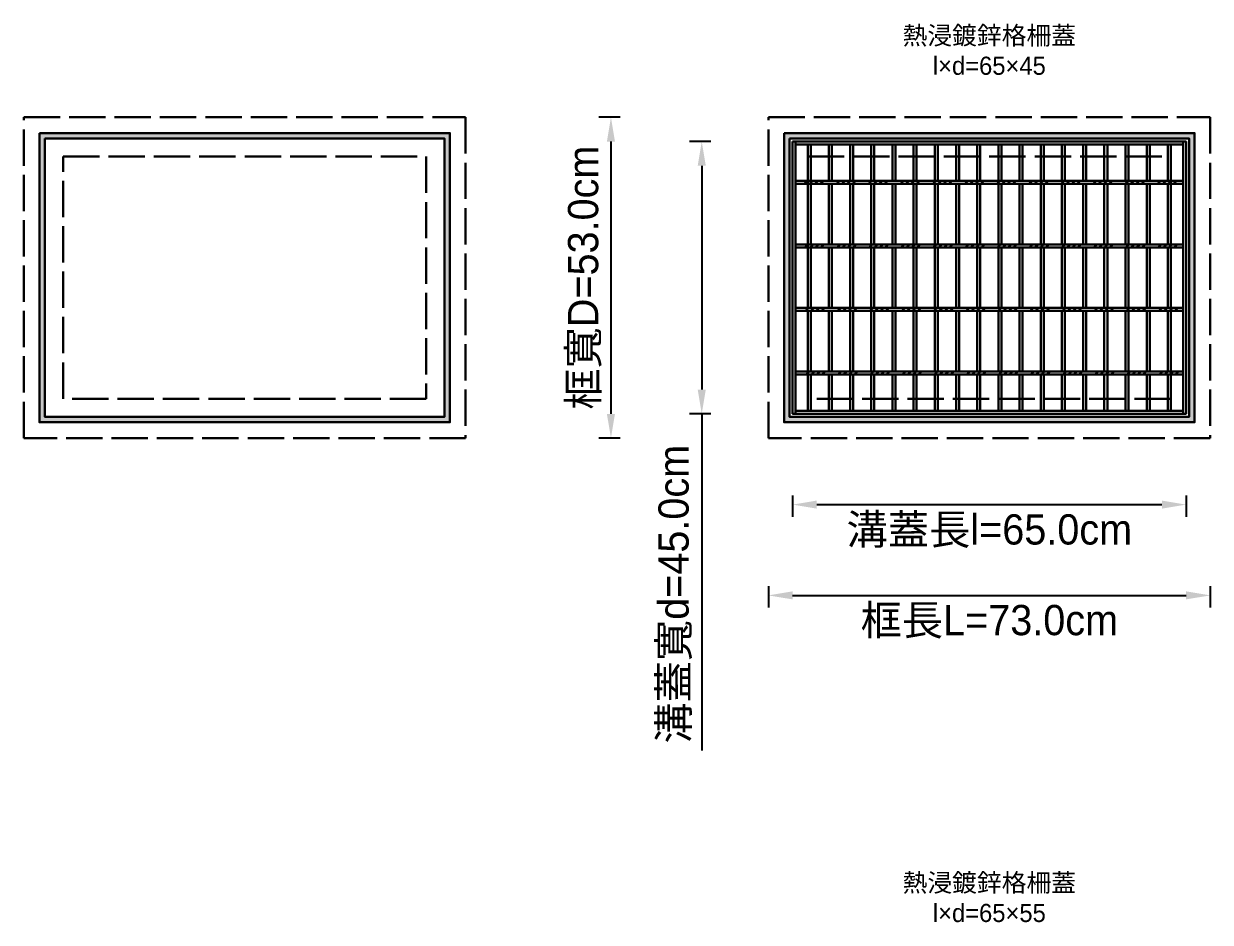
# Model space of a CAD drawing. Extents: x -4891 to 4829, y -5666 to -3242.
# Drawn here: x 1045.9 to 1241.9, y -3856 to -3707.5 of the extents above; entities that cross this region are included whole.
import ezdxf

# ---------------------------------------------------------------- set-up
doc = ezdxf.new("R2010")
doc.units = 0
doc.header["$MEASUREMENT"] = 0
doc.linetypes.add('ACAD_ISO02W100', pattern=[15, 12, -3])
doc.layers.add('三、3.文字-註解文字', color=2, linetype='Continuous')
doc.layers.add('二、6.繪圖-其他施作項目', color=35, linetype='Continuous', lineweight=30)
doc.styles.add('註解文字', font='MS PGothic.ttf', dxfattribs={"height": 5})
doc.dimstyles.new('註解文字', dxfattribs={"dimtxt": 5, "dimasz": 4, "dimexe": 2, "dimexo": 2.5, "dimgap": 1, "dimtad": 2, "dimzin": 0, "dimdsep": 46, "dimtxsty": '註解文字', "dimcen": 0.1, "dimclrd": 144, "dimclre": 144, "dimclrt": 256, "dimadec": 0, "dimazin": 0, "dimtfac": 1, "dimtofl": 0, "dimtmove": 0, "dimatfit": 3, "dimfxl": 1.5, "dimfxlon": 1, "dimtolj": 1, "dimtzin": 0, "dimlwd": -1, "dimlwe": -1, "dimarcsym": 1})
pattern_1 = [(45, (0, -3545.8314), (-2.65165, 2.65165), []), (45, (0.884, -3545.8314), (-2.65165, 2.65165), []), (45, (1.7678, -3545.8314), (-2.65165, 2.65165), []), (45, (2.6517, -3545.8314), (-2.65165, 2.65165), [])]

# ---------------------------------------------------------------- blocks, each defined once
blk = doc.blocks.new('*D22')
at = {"layer": 'Defpoints', "color": 0, "transparency": 16777216}
for p in [(1172.86, -3726.99), (1157.86, -3771.99), (1172.86, -3771.99)]:
    blk.add_point(p, dxfattribs=at)
at = {"layer": '三、3.文字-註解文字', "color": 144, "transparency": 16777216}
for p, q in [((1159.36, -3726.99), (1155.86, -3726.99)), ((1157.86, -3730.99), (1157.86, -3767.99)), ((1159.36, -3771.99), (1155.86, -3771.99)), ((1157.86, -3771.99), (1157.86, -3827.62))]:
    blk.add_line(p, q, dxfattribs=at)
for points in [[(1157.19, -3730.99), (1158.53, -3730.99), (1157.86, -3726.99)], [(1157.19, -3767.99), (1158.53, -3767.99), (1157.86, -3771.99)]]:
    blk.add_solid(points, dxfattribs=at)
at = {"layer": '三、3.文字-註解文字', "transparency": 16777216, "insert": (1153.48, -3801.8), "char_height": 5, "attachment_point": 5, "rotation": 90, "style": '註解文字'}
blk.add_mtext('\\A1;溝蓋寬{\\fMS PGothic|b0|i0|c128|p34;d=45.0cm}', dxfattribs=at)
blk = doc.blocks.new('*D17')
at = {"layer": 'Defpoints', "color": 0, "transparency": 16777216}
for p in [(1172.86, -3771.99), (1237.86, -3771.99), (1237.86, -3786.99)]:
    blk.add_point(p, dxfattribs=at)
at = {"layer": '三、3.文字-註解文字', "color": 144, "transparency": 16777216}
for p, q in [((1172.86, -3785.49), (1172.86, -3788.99)), ((1237.86, -3785.49), (1237.86, -3788.99)), ((1176.86, -3786.99), (1233.86, -3786.99))]:
    blk.add_line(p, q, dxfattribs=at)
for points in [[(1176.86, -3786.32), (1176.86, -3787.65), (1172.86, -3786.99)], [(1233.86, -3786.32), (1233.86, -3787.65), (1237.86, -3786.99)]]:
    blk.add_solid(points, dxfattribs=at)
at = {"layer": '三、3.文字-註解文字', "transparency": 16777216, "insert": (1205.36, -3791.37), "char_height": 5, "attachment_point": 5, "style": '註解文字'}
blk.add_mtext('\\A1;{\\fMS PGothic|b0|i0|c128|p34;溝蓋長}l{\\fMS PGothic|b0|i0|c128|p34;=65.0cm}', dxfattribs=at)
blk = doc.blocks.new('*D50')
at = {"layer": 'Defpoints', "color": 0, "transparency": 16777216}
for p in [(1168.86, -3775.99), (1241.86, -3775.99), (1241.86, -3801.99)]:
    blk.add_point(p, dxfattribs=at)
at = {"layer": '三、3.文字-註解文字', "color": 144, "transparency": 16777216}
for p, q in [((1168.86, -3800.49), (1168.86, -3803.99)), ((1172.86, -3801.99), (1237.86, -3801.99)), ((1241.86, -3800.49), (1241.86, -3803.99))]:
    blk.add_line(p, q, dxfattribs=at)
for points in [[(1172.86, -3801.32), (1172.86, -3802.65), (1168.86, -3801.99)], [(1237.86, -3801.32), (1237.86, -3802.65), (1241.86, -3801.99)]]:
    blk.add_solid(points, dxfattribs=at)
at = {"layer": '三、3.文字-註解文字', "transparency": 16777216, "insert": (1205.36, -3806.35), "char_height": 5, "attachment_point": 5, "style": '註解文字'}
blk.add_mtext('\\A1;框長L=73.0cm', dxfattribs=at)
blk = doc.blocks.new('*D35')
at = {"layer": 'Defpoints', "color": 0, "transparency": 16777216}
for p in [(1168.86, -3722.99), (1142.86, -3775.99), (1168.86, -3775.99)]:
    blk.add_point(p, dxfattribs=at)
at = {"layer": '三、3.文字-註解文字', "color": 144, "transparency": 16777216}
for p, q in [((1144.36, -3722.99), (1140.86, -3722.99)), ((1142.86, -3726.99), (1142.86, -3771.99)), ((1144.36, -3775.99), (1140.86, -3775.99))]:
    blk.add_line(p, q, dxfattribs=at)
for points in [[(1142.19, -3726.99), (1143.53, -3726.99), (1142.86, -3722.99)], [(1142.19, -3771.99), (1143.53, -3771.99), (1142.86, -3775.99)]]:
    blk.add_solid(points, dxfattribs=at)
at = {"layer": '三、3.文字-註解文字', "transparency": 16777216, "insert": (1138.54, -3749.49), "char_height": 5, "attachment_point": 5, "rotation": 90, "style": '註解文字'}
blk.add_mtext('\\A1;框寬D=53.0cm', dxfattribs=at)

msp = doc.modelspace()

# ---------------------------------------------------------------- hatches: boundary and pattern name
at = {"layer": '二、6.繪圖-其他施作項目'}
h = msp.add_hatch(color=256, dxfattribs=at)
h.dxf.hatch_style = 1
h.paths.add_polyline_path([(1048.461, -3725.586), (1048.461, -3773.386), (1116.261, -3773.386), (1116.261, -3725.586)])
h.paths.add_polyline_path([(1049.361, -3726.486), (1115.361, -3726.486), (1115.361, -3772.486), (1049.361, -3772.486)], flags=16)
h.paths.add_polyline_path([(1052.361, -3729.486), (1112.361, -3729.486), (1112.361, -3769.486), (1052.361, -3769.486)], flags=0)
h = msp.add_hatch(color=256, dxfattribs=at)
h.dxf.hatch_style = 1
h.paths.add_polyline_path([(1171.461, -3725.586), (1171.461, -3773.386), (1239.261, -3773.386), (1239.261, -3725.586)])
h.paths.add_polyline_path([(1172.361, -3726.486), (1238.361, -3726.486), (1238.361, -3772.486), (1172.361, -3772.486)], flags=16)
h.paths.add_polyline_path([(1175.361, -3729.486), (1235.361, -3729.486), (1235.361, -3769.486), (1175.361, -3769.486)], flags=0)
h = msp.add_hatch(dxfattribs=at)
h.set_pattern_fill('ANSI34', color=256, scale=5)
h.set_pattern_definition(pattern_1)
h.paths.add_polyline_path([(1237.361, -3733.486), (1173.361, -3733.486), (1173.361, -3733.986), (1237.361, -3733.986)])
h = msp.add_hatch(dxfattribs=at)
h.set_pattern_fill('ANSI34', color=256, scale=5)
h.set_pattern_definition(pattern_1)
h.paths.add_polyline_path([(1237.361, -3743.986), (1173.361, -3743.986), (1173.361, -3744.486), (1237.361, -3744.486)])
h = msp.add_hatch(dxfattribs=at)
h.set_pattern_fill('ANSI34', color=256, scale=5)
h.set_pattern_definition(pattern_1)
h.paths.add_polyline_path([(1237.361, -3754.486), (1173.361, -3754.486), (1173.361, -3754.986), (1237.361, -3754.986)])
h = msp.add_hatch(dxfattribs=at)
h.set_pattern_fill('ANSI34', color=256, scale=5)
h.set_pattern_definition(pattern_1)
h.paths.add_polyline_path([(1237.361, -3764.986), (1173.361, -3764.986), (1173.361, -3765.486), (1237.361, -3765.486)])

# ---------------------------------------------------------------- linework, layer by layer
at = {"layer": '二、6.繪圖-其他施作項目', "linetype": 'ACAD_ISO02W100', "ltscale": 0.5}
for points in [[(1045.861, -3722.986), (1118.861, -3722.986), (1118.861, -3775.986), (1045.861, -3775.986)], [(1168.861, -3722.986), (1241.861, -3722.986), (1241.861, -3775.986), (1168.861, -3775.986)], [(1052.361, -3729.486), (1112.361, -3729.486), (1112.361, -3769.486), (1052.361, -3769.486)], [(1175.361, -3729.486), (1235.361, -3729.486), (1235.361, -3769.486), (1175.361, -3769.486)]]:
    msp.add_lwpolyline(points, close=True, dxfattribs=at)
at = {"layer": '二、6.繪圖-其他施作項目'}
for points in [[(1048.461, -3725.586), (1116.261, -3725.586), (1116.261, -3773.386), (1048.461, -3773.386)], [(1171.461, -3725.586), (1239.261, -3725.586), (1239.261, -3773.386), (1171.461, -3773.386)], [(1049.361, -3726.486), (1115.361, -3726.486), (1115.361, -3772.486), (1049.361, -3772.486)], [(1172.361, -3726.486), (1238.361, -3726.486), (1238.361, -3772.486), (1172.361, -3772.486)], [(1172.861, -3726.986), (1237.861, -3726.986), (1237.861, -3771.986), (1172.861, -3771.986)]]:
    msp.add_lwpolyline(points, close=True, dxfattribs=at)
for points in [[(1172.861, -3726.986), (1237.861, -3726.986)], [(1172.861, -3726.986), (1172.861, -3771.986)], [(1173.361, -3726.986), (1173.361, -3771.986)], [(1173.361, -3727.486), (1237.361, -3727.486)], [(1175.361, -3727.486), (1175.361, -3733.486)], [(1175.861, -3727.486), (1175.861, -3733.486)], [(1178.861, -3727.486), (1178.861, -3733.486)], [(1179.361, -3727.486), (1179.361, -3733.486)], [(1182.361, -3727.486), (1182.361, -3733.486)], [(1182.861, -3727.486), (1182.861, -3733.486)], [(1185.861, -3727.486), (1185.861, -3733.486)], [(1186.361, -3727.486), (1186.361, -3733.486)], [(1189.361, -3727.486), (1189.361, -3733.486)], [(1189.861, -3727.486), (1189.861, -3733.486)], [(1192.861, -3727.486), (1192.861, -3733.486)], [(1193.361, -3727.486), (1193.361, -3733.486)], [(1196.361, -3727.486), (1196.361, -3733.486)], [(1196.861, -3727.486), (1196.861, -3733.486)], [(1199.861, -3727.486), (1199.861, -3733.486)], [(1200.361, -3727.486), (1200.361, -3733.486)], [(1203.361, -3727.486), (1203.361, -3733.486)], [(1203.861, -3727.486), (1203.861, -3733.486)], [(1206.861, -3727.486), (1206.861, -3733.486)], [(1207.361, -3727.486), (1207.361, -3733.486)], [(1210.361, -3727.486), (1210.361, -3733.486)], [(1210.861, -3727.486), (1210.861, -3733.486)], [(1213.861, -3727.486), (1213.861, -3733.486)], [(1214.361, -3727.486), (1214.361, -3733.486)], [(1217.361, -3727.486), (1217.361, -3733.486)], [(1217.861, -3727.486), (1217.861, -3733.486)], [(1220.861, -3727.486), (1220.861, -3733.486)], [(1221.361, -3727.486), (1221.361, -3733.486)], [(1224.361, -3727.486), (1224.361, -3733.486)], [(1224.861, -3727.486), (1224.861, -3733.486)], [(1227.861, -3727.486), (1227.861, -3733.486)], [(1228.361, -3727.486), (1228.361, -3733.486)], [(1231.361, -3727.486), (1231.361, -3733.486)], [(1231.861, -3727.486), (1231.861, -3733.486)], [(1234.861, -3727.486), (1234.861, -3733.486)], [(1235.361, -3727.486), (1235.361, -3733.486)], [(1237.361, -3726.986), (1237.361, -3771.986)], [(1237.861, -3726.986), (1237.861, -3771.986)], [(1173.361, -3733.486), (1237.361, -3733.486)], [(1173.361, -3733.986), (1237.361, -3733.986)], [(1175.361, -3733.986), (1175.361, -3743.986)], [(1175.861, -3733.986), (1175.861, -3743.986)], [(1178.861, -3733.986), (1178.861, -3743.986)], [(1179.361, -3733.986), (1179.361, -3743.986)], [(1182.361, -3733.986), (1182.361, -3743.986)], [(1182.861, -3733.986), (1182.861, -3743.986)], [(1185.861, -3733.986), (1185.861, -3743.986)], [(1186.361, -3733.986), (1186.361, -3743.986)], [(1189.361, -3733.986), (1189.361, -3743.986)], [(1189.861, -3733.986), (1189.861, -3743.986)], [(1192.861, -3733.986), (1192.861, -3743.986)], [(1193.361, -3733.986), (1193.361, -3743.986)], [(1196.361, -3733.986), (1196.361, -3743.986)], [(1196.861, -3733.986), (1196.861, -3743.986)], [(1199.861, -3733.986), (1199.861, -3743.986)], [(1200.361, -3733.986), (1200.361, -3743.986)], [(1203.361, -3733.986), (1203.361, -3743.986)], [(1203.861, -3733.986), (1203.861, -3743.986)], [(1206.861, -3733.986), (1206.861, -3743.986)], [(1207.361, -3733.986), (1207.361, -3743.986)], [(1210.361, -3733.986), (1210.361, -3743.986)], [(1210.861, -3733.986), (1210.861, -3743.986)], [(1213.861, -3733.986), (1213.861, -3743.986)], [(1214.361, -3733.986), (1214.361, -3743.986)], [(1217.361, -3733.986), (1217.361, -3743.986)], [(1217.861, -3733.986), (1217.861, -3743.986)], [(1220.861, -3733.986), (1220.861, -3743.986)], [(1221.361, -3733.986), (1221.361, -3743.986)], [(1224.361, -3733.986), (1224.361, -3743.986)], [(1224.861, -3733.986), (1224.861, -3743.986)], [(1227.861, -3733.986), (1227.861, -3743.986)], [(1228.361, -3733.986), (1228.361, -3743.986)], [(1231.361, -3733.986), (1231.361, -3743.986)], [(1231.861, -3733.986), (1231.861, -3743.986)], [(1234.861, -3733.986), (1234.861, -3743.986)], [(1235.361, -3733.986), (1235.361, -3743.986)], [(1173.361, -3743.986), (1237.361, -3743.986)], [(1173.361, -3744.486), (1237.361, -3744.486)], [(1175.361, -3744.486), (1175.361, -3754.486)], [(1175.861, -3744.486), (1175.861, -3754.486)], [(1178.861, -3744.486), (1178.861, -3754.486)], [(1179.361, -3744.486), (1179.361, -3754.486)], [(1182.361, -3744.486), (1182.361, -3754.486)], [(1182.861, -3744.486), (1182.861, -3754.486)], [(1185.861, -3744.486), (1185.861, -3754.486)], [(1186.361, -3744.486), (1186.361, -3754.486)], [(1189.361, -3744.486), (1189.361, -3754.486)], [(1189.861, -3744.486), (1189.861, -3754.486)], [(1192.861, -3744.486), (1192.861, -3754.486)], [(1193.361, -3744.486), (1193.361, -3754.486)], [(1196.361, -3744.486), (1196.361, -3754.486)], [(1196.861, -3744.486), (1196.861, -3754.486)], [(1199.861, -3744.486), (1199.861, -3754.486)], [(1200.361, -3744.486), (1200.361, -3754.486)], [(1203.361, -3744.486), (1203.361, -3754.486)], [(1203.861, -3744.486), (1203.861, -3754.486)], [(1206.861, -3744.486), (1206.861, -3754.486)], [(1207.361, -3744.486), (1207.361, -3754.486)], [(1210.361, -3744.486), (1210.361, -3754.486)], [(1210.861, -3744.486), (1210.861, -3754.486)], [(1213.861, -3744.486), (1213.861, -3754.486)], [(1214.361, -3744.486), (1214.361, -3754.486)], [(1217.361, -3744.486), (1217.361, -3754.486)], [(1217.861, -3744.486), (1217.861, -3754.486)], [(1220.861, -3744.486), (1220.861, -3754.486)], [(1221.361, -3744.486), (1221.361, -3754.486)], [(1224.361, -3744.486), (1224.361, -3754.486)], [(1224.861, -3744.486), (1224.861, -3754.486)], [(1227.861, -3744.486), (1227.861, -3754.486)], [(1228.361, -3744.486), (1228.361, -3754.486)], [(1231.361, -3744.486), (1231.361, -3754.486)], [(1231.861, -3744.486), (1231.861, -3754.486)], [(1234.861, -3744.486), (1234.861, -3754.486)], [(1235.361, -3744.486), (1235.361, -3754.486)], [(1173.361, -3754.486), (1237.361, -3754.486)], [(1173.361, -3754.986), (1237.361, -3754.986)], [(1175.361, -3754.986), (1175.361, -3764.986)], [(1175.861, -3754.986), (1175.861, -3764.986)], [(1178.861, -3754.986), (1178.861, -3764.986)], [(1179.361, -3754.986), (1179.361, -3764.986)], [(1182.361, -3754.986), (1182.361, -3764.986)], [(1182.861, -3754.986), (1182.861, -3764.986)], [(1185.861, -3754.986), (1185.861, -3764.986)], [(1186.361, -3754.986), (1186.361, -3764.986)], [(1189.361, -3754.986), (1189.361, -3764.986)], [(1189.861, -3754.986), (1189.861, -3764.986)], [(1192.861, -3754.986), (1192.861, -3764.986)], [(1193.361, -3754.986), (1193.361, -3764.986)], [(1196.361, -3754.986), (1196.361, -3764.986)], [(1196.861, -3754.986), (1196.861, -3764.986)], [(1199.861, -3754.986), (1199.861, -3764.986)], [(1200.361, -3754.986), (1200.361, -3764.986)], [(1203.361, -3754.986), (1203.361, -3764.986)], [(1203.861, -3754.986), (1203.861, -3764.986)], [(1206.861, -3754.986), (1206.861, -3764.986)], [(1207.361, -3754.986), (1207.361, -3764.986)], [(1210.361, -3754.986), (1210.361, -3764.986)], [(1210.861, -3754.986), (1210.861, -3764.986)], [(1213.861, -3754.986), (1213.861, -3764.986)], [(1214.361, -3754.986), (1214.361, -3764.986)], [(1217.361, -3754.986), (1217.361, -3764.986)], [(1217.861, -3754.986), (1217.861, -3764.986)], [(1220.861, -3754.986), (1220.861, -3764.986)], [(1221.361, -3754.986), (1221.361, -3764.986)], [(1224.361, -3754.986), (1224.361, -3764.986)], [(1224.861, -3754.986), (1224.861, -3764.986)], [(1227.861, -3754.986), (1227.861, -3764.986)], [(1228.361, -3754.986), (1228.361, -3764.986)], [(1231.361, -3754.986), (1231.361, -3764.986)], [(1231.861, -3754.986), (1231.861, -3764.986)], [(1234.861, -3754.986), (1234.861, -3764.986)], [(1235.361, -3754.986), (1235.361, -3764.986)], [(1173.361, -3764.986), (1237.361, -3764.986)], [(1173.361, -3765.486), (1237.361, -3765.486)], [(1175.361, -3765.486), (1175.361, -3771.486)], [(1175.861, -3765.486), (1175.861, -3771.486)], [(1178.861, -3765.486), (1178.861, -3771.486)], [(1179.361, -3765.486), (1179.361, -3771.486)], [(1182.361, -3765.486), (1182.361, -3771.486)], [(1182.861, -3765.486), (1182.861, -3771.486)], [(1185.861, -3765.486), (1185.861, -3771.486)], [(1186.361, -3765.486), (1186.361, -3771.486)], [(1189.361, -3765.486), (1189.361, -3771.486)], [(1189.861, -3765.486), (1189.861, -3771.486)], [(1192.861, -3765.486), (1192.861, -3771.486)], [(1193.361, -3765.486), (1193.361, -3771.486)], [(1196.361, -3765.486), (1196.361, -3771.486)], [(1196.861, -3765.486), (1196.861, -3771.486)], [(1199.861, -3765.486), (1199.861, -3771.486)], [(1200.361, -3765.486), (1200.361, -3771.486)], [(1203.361, -3765.486), (1203.361, -3771.486)], [(1203.861, -3765.486), (1203.861, -3771.486)], [(1206.861, -3765.486), (1206.861, -3771.486)], [(1207.361, -3765.486), (1207.361, -3771.486)], [(1210.361, -3765.486), (1210.361, -3771.486)], [(1210.861, -3765.486), (1210.861, -3771.486)], [(1213.861, -3765.486), (1213.861, -3771.486)], [(1214.361, -3765.486), (1214.361, -3771.486)], [(1217.361, -3765.486), (1217.361, -3771.486)], [(1217.861, -3765.486), (1217.861, -3771.486)], [(1220.861, -3765.486), (1220.861, -3771.486)], [(1221.361, -3765.486), (1221.361, -3771.486)], [(1224.361, -3765.486), (1224.361, -3771.486)], [(1224.861, -3765.486), (1224.861, -3771.486)], [(1227.861, -3765.486), (1227.861, -3771.486)], [(1228.361, -3765.486), (1228.361, -3771.486)], [(1231.361, -3765.486), (1231.361, -3771.486)], [(1231.861, -3765.486), (1231.861, -3771.486)], [(1234.861, -3765.486), (1234.861, -3771.486)], [(1235.361, -3765.486), (1235.361, -3771.486)], [(1172.861, -3771.986), (1237.861, -3771.986)], [(1173.361, -3771.486), (1237.361, -3771.486)]]:
    msp.add_lwpolyline(points, dxfattribs=at)

# ---------------------------------------------------------------- texts
at = {"layer": '三、3.文字-註解文字', "char_height": 3, "attachment_point": 5, "style": '註解文字'}
for s, insert in [('{\\fMS PGothic|b0|i0|c128|p34;熱浸鍍鋅格柵蓋\\P}l{\\fMS PGothic|b0|i0|c128|p34;×d=65×45}', (1205.361, -3711.986)), ('{\\fMS PGothic|b0|i0|c128|p34;熱浸鍍鋅格柵蓋\\P}l{\\fMS PGothic|b0|i0|c128|p34;×d=65×55}', (1205.361, -3851.986))]:
    msp.add_mtext_dynamic_manual_height_columns(s, width=47.50959, gutter_width=15, heights=[0], dxfattribs=dict(at, insert=insert))

# ---------------------------------------------------------------- dimensions: what is measured, and where the dimension line sits
at = {"layer": '三、3.文字-註解文字'}
for base, p1, p2, text, picture, middle in [((1142.861, -3775.986), (1168.861, -3722.986), (1168.861, -3775.986), '框寬D=53.0cm', '*D35', (1138.537, -3749.486)), ((1157.861, -3771.986), (1172.861, -3726.986), (1172.861, -3771.986), '溝蓋寬{\\fMS PGothic|b0|i0|c128|p34;d=45.0cm}', '*D22', (1153.48, -3801.801))]:
    dim = msp.add_linear_dim(base=base, p1=p1, p2=p2, angle=90, text=text, dimstyle='註解文字', dxfattribs=at)
    dim.commit()
    dim.dimension.update_dxf_attribs({"geometry": picture, "text_midpoint": middle})
for base, p1, p2, text, picture, middle in [((1237.861, -3786.986), (1172.861, -3771.986), (1237.861, -3771.986), '{\\fMS PGothic|b0|i0|c128|p34;溝蓋長}l{\\fMS PGothic|b0|i0|c128|p34;=65.0cm}', '*D17', (1205.361, -3791.366)), ((1241.861, -3801.986), (1168.861, -3775.986), (1241.861, -3775.986), '框長L=73.0cm', '*D50', (1205.361, -3806.352))]:
    dim = msp.add_linear_dim(base=base, p1=p1, p2=p2, text=text, dimstyle='註解文字', dxfattribs=at)
    dim.commit()
    dim.dimension.update_dxf_attribs({"geometry": picture, "text_midpoint": middle})

doc.saveas('drawing.dxf')
